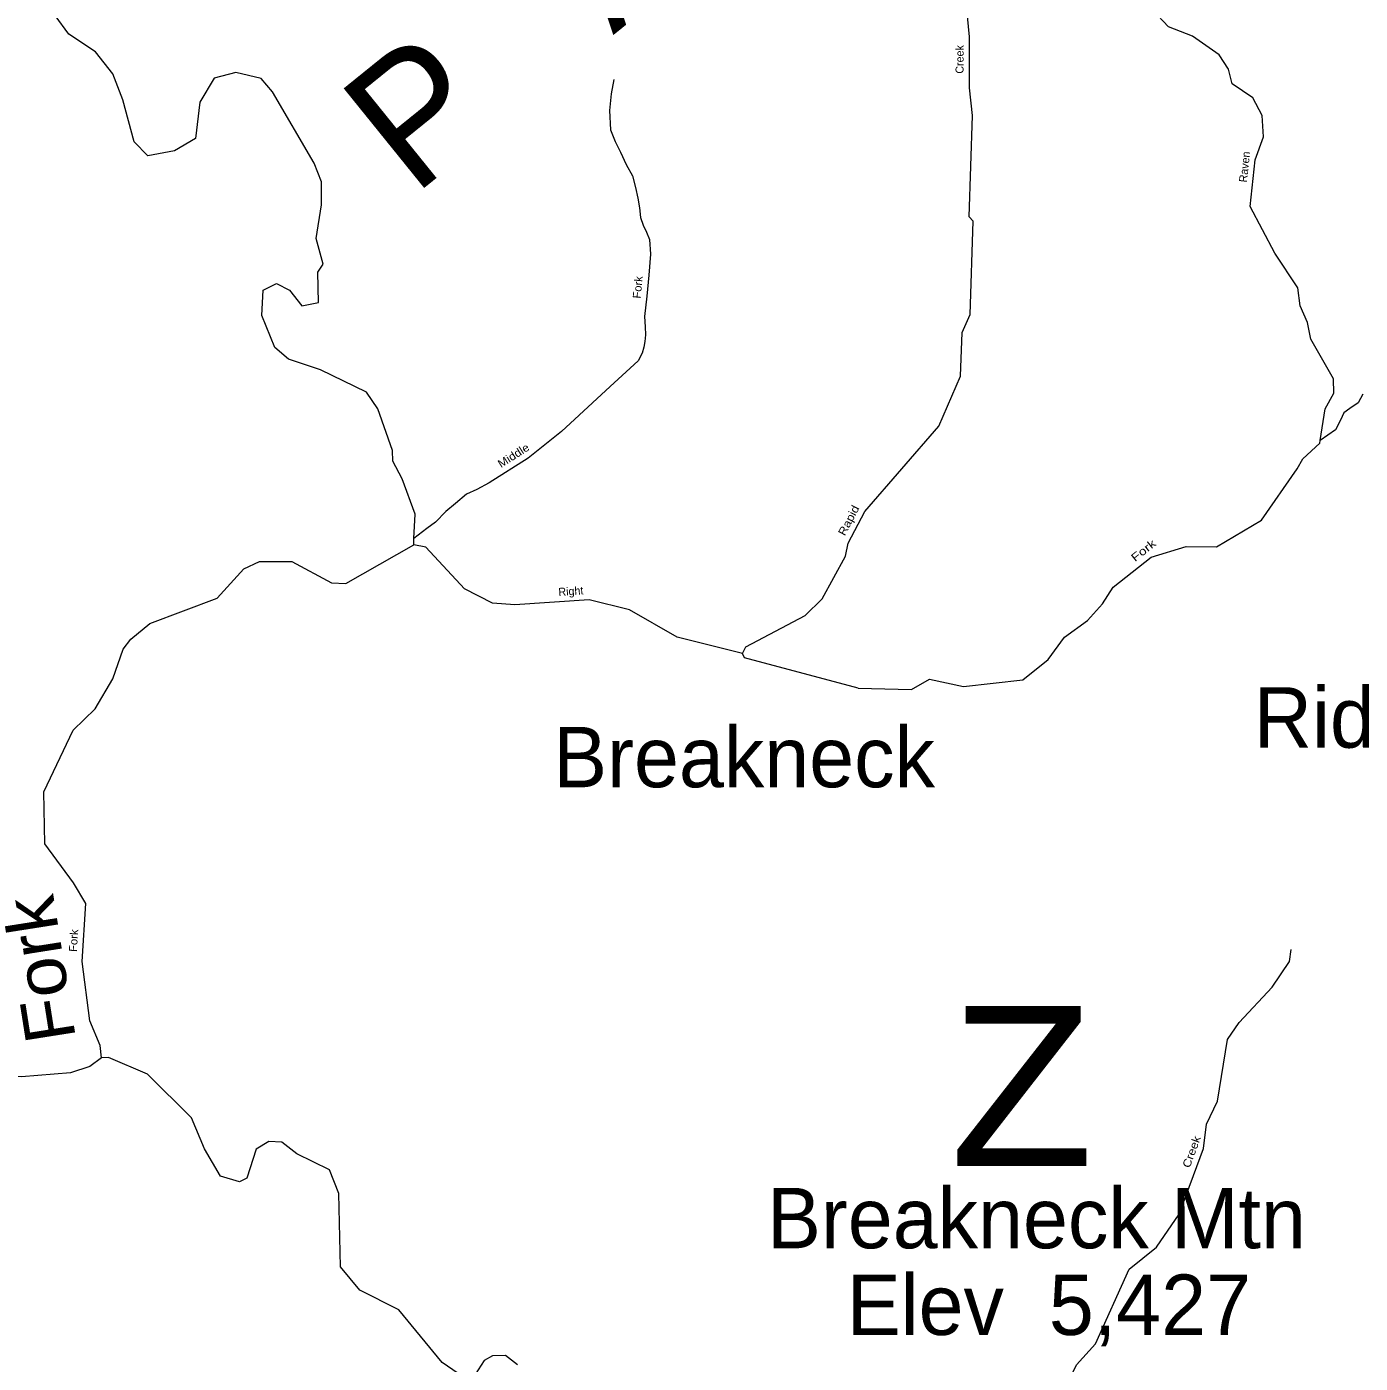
# Model space of a CAD drawing. Extents: x 154950 to 251754, y 173425 to 288846.
# Drawn here: x 222773 to 226106, y 216429 to 219769 of the extents above; entities that cross this region are included whole.
import ezdxf
from ezdxf.enums import TextEntityAlignment as Align

# ---------------------------------------------------------------- set-up
doc = ezdxf.new("R2010")
doc.units = 0
doc.header["$LTSCALE"] = 48
doc.linetypes.add('DASH_DOUBLE_DOT', pattern=[9.2, 5, -1.2, 0.3, -1.2, 0.3, -1.2])
for name, color, linetype in [('21', 7, 'Continuous'), ('46', 7, 'Continuous'), ('53', 7, 'Continuous'), ('57', 7, 'Continuous')]:
    doc.layers.add(name, color=color, linetype=linetype)
doc.layers.add('59', color=7, linetype='DASH_DOUBLE_DOT', lineweight=13)

msp = doc.modelspace()

# ---------------------------------------------------------------- linework, layer by layer
at = {"layer": '59', "linetype": 'Continuous'}
msp.add_line((223740.12, 218474.31), (223740.81, 218490.31), dxfattribs=at)
for points in [[(224867.28, 218557.91), (225052.97, 218771.19), (225106.52, 218896.12), (225111.12, 219005.03), (225130.83, 219049.64), (225138.17, 219283.48), (225128.44, 219293.7), (225136.55, 219547.53), (225129.31, 219616.67), (225129.58, 219743.67), (225122.33, 219812.81), (225115.16, 219822.95), (225086.59, 219989.53), (225079.59, 220124.66), (225085.91, 220274.53)], [(223740.81, 218490.31), (223743.45, 218551.27), (223711.64, 218638.89), (223688.16, 218683.36), (223686.81, 218710.39), (223650.64, 218814.09), (223621.97, 218855.66), (223507.45, 218911.95), (223427.3, 218938.55), (223393, 218967.22), (223360.84, 219047.86), (223363.59, 219110.8), (223397.36, 219127.12), (223429.72, 219110.5), (223461, 219071.86), (223502.06, 219080.05), (223500.31, 219156.08), (223513.89, 219175.81), (223496.31, 219240.17), (223510.09, 219323.89), (223510.11, 219381.89), (223491.78, 219428.25), (223387.66, 219606.31), (223358.64, 219639.89), (223295.75, 219655.16), (223241.7, 219640.22), (223206.08, 219580.94), (223194.52, 219490.16), (223142.34, 219459.2), (223075.72, 219446.53), (223041.61, 219481.2), (223013.14, 219586.78), (222987.97, 219651.27), (222944.64, 219706.12), (222877.91, 219750.45), (222844.39, 219797.12)], [(226005.48, 218735.22), (226018.12, 218814), (226040.11, 218853.55), (226039.08, 218889.56), (225982.3, 218988.7), (225973.88, 219029.88), (225955.27, 219071.25), (225949.53, 219116.36), (225892.2, 219203.48), (225831.02, 219319.72), (225843.58, 219436.45), (225863.8, 219494.06), (225860.97, 219547.12), (225837.42, 219591.58), (225785.5, 219626.61), (225776.91, 219662.8), (225753.02, 219699.25), (225686.3, 219745.58), (225626.27, 219768.78), (225587.41, 219810.56)], [(224240.55, 219637.66), (224233.62, 219601.19), (224229.59, 219559.73), (224232.03, 219511.31), (224243.81, 219482.12), (224256.89, 219455.3), (224271.09, 219424.8), (224287.19, 219396.64), (224294.67, 219367.61), (224300.41, 219341.09), (224304.38, 219316.47), (224307.16, 219292.5), (224313.78, 219273.28), (224321.7, 219255.84), (224329.59, 219237.81), (224331.88, 219201.02), (224328.02, 219147.92), (224322.95, 219095.5), (224317.34, 219044.94), (224318.81, 219019.19), (224319.91, 218999.56), (224318.03, 218982.5), (224315.03, 218967.94), (224310.78, 218953.41), (224301.45, 218934.19), (224231.53, 218870.14), (224109.42, 218757.28), (224025.92, 218691.31), (223929.08, 218629.48), (223898.38, 218612.91), (223872.16, 218601.05), (223844.27, 218577.62), (223820.8, 218557.72), (223794.64, 218531.17), (223773.16, 218514.86), (223740.81, 218490.31)], [(226112.5, 218850.53), (226100.83, 218829.52), (226079.58, 218814.91), (226064.59, 218804.39), (226056.06, 218785.72), (226044.31, 218761.64), (226005.48, 218735.22)], [(224850.62, 218116.22), (224984.55, 218112.56), (225028.88, 218138.69), (225114.52, 218119.98), (225262.66, 218137.03), (225325.8, 218187.77), (225366.3, 218243.95), (225423.92, 218284.83), (225461.27, 218327.08), (225488.47, 218368.53), (225583.14, 218443.66), (225670.66, 218469.91), (225746.89, 218469.39), (225858.98, 218536.16), (225948.28, 218664.38), (225962.03, 218689.09), (226004.38, 218728.27), (226005.48, 218735.22)], [(224562.03, 218202.97), (224570.42, 218219.81), (224718.67, 218297.86), (224761.17, 218339.02), (224819.19, 218445.84), (224825.72, 218478.72), (224867.28, 218557.91)], [(224850.62, 218116.22), (224566.69, 218191.88), (224562.03, 218202.97)], [(225288.16, 216222.53), (225316.41, 216278.97), (225332.31, 216293.66), (225396.33, 216425.38), (225444.23, 216477.42), (225528.38, 216663.75), (225596.81, 216719.38), (225653.61, 216801.25), (225713.97, 216966.03), (225721.62, 217026.89), (225749.45, 217084.34), (225773.75, 217237.84), (225803.47, 217280.25), (225885.98, 217368.61), (225929.39, 217432.75), (225933.17, 217462.69)], [(222959.97, 217191.88), (222931.03, 217170.44), (222882.09, 217154.42), (222759.66, 217144.86), (222691.27, 217150.2), (222491.69, 217237.19), (222457.17, 217261.88)]]:
    msp.add_lwpolyline(points, dxfattribs=at)
at = {"layer": '59'}
for points in [[(222959.97, 217191.88), (222956.22, 217222.95), (222930.94, 217284.44), (222911.95, 217432.83), (222920.78, 217577.64), (222889.98, 217629.25), (222818, 217726.69), (222816.02, 217856.72), (222888.78, 218011.27), (222944.45, 218064.17), (222988.39, 218139.28), (223014.5, 218213.77), (223033.36, 218238.38), (223080.83, 218277.44), (223248.84, 218341.11), (223315.56, 218414.78), (223354.48, 218432.98), (223435.8, 218432.38), (223535.16, 218379.41), (223570.69, 218377.69), (223740.12, 218474.31)], [(224562.03, 218202.97), (224398.59, 218243.22), (224279.56, 218311.58), (224178.94, 218336.59), (223992.89, 218324.3), (223937.14, 218328.39), (223867.56, 218364.78), (223770.38, 218468.72), (223740.12, 218474.31)], [(223850.94, 216403.14), (223811.42, 216430.94), (223702.8, 216562.09), (223605.78, 216612.02), (223557.52, 216669.98), (223552.77, 216853.08), (223529.91, 216912.52), (223447.77, 216952.16), (223410.89, 216981.89), (223377.94, 216983.55), (223346.62, 216964.17), (223323.11, 216891.66), (223304.92, 216882.02), (223257.22, 216896.95), (223217, 216964.75), (223184.73, 217042.39), (223075.09, 217151.56), (222977.8, 217193.52), (222959.97, 217191.88)], [(223999.31, 216425.19), (223969.84, 216448.77), (223936.75, 216447.44), (223915.92, 216435.86), (223894.03, 216401.3)]]:
    msp.add_lwpolyline(points, dxfattribs=at)

# ---------------------------------------------------------------- texts
at = {"layer": '21'}
for s, rotation, p in [('Creek', 89.88, (225114.46, 219687.5)), ('Raven', 83.858, (225826.49, 219417.84)), ('Right', 3.781, (224133.63, 218348.63))]:
    msp.add_text(s, height=20, rotation=rotation, dxfattribs=at).set_placement(p, align=Align.CENTER)
for s, rotation, width, p in [('Fork', 84.484, 1.05, (224309.97, 219117.08)), ('Middle', 32.555, 1.1, (223994.92, 218689.31)), ('Rapid', 62.307, 1.15, (224836.12, 218530.82)), ('Fork', 38.433, 1.3, (225570.16, 218452.51)), ('Fork', 86.511, 1.05, (222900.08, 217484.57)), ('Creek', 69.882, 1.15, (225693.59, 216954.01))]:
    msp.add_text(s, height=20, rotation=rotation, dxfattribs=dict(at, width=width)).set_placement(p, align=Align.CENTER)
at = {"layer": '46'}
for s, p in [('Ridge', (226103.23, 217967.38)), ('Breakneck', (224565.85, 217868.46)), ('Breakneck Mtn', (225296.57, 216716.31)), ('Elev  5,427', (225327.7, 216499.7))]:
    msp.add_text(s, height=151, dxfattribs=at).set_placement(p, align=Align.CENTER)
at = {"layer": '46', "width": 1.1}
msp.add_text('Z', height=400, dxfattribs=at).set_placement((225259.58, 216921.99), align=Align.CENTER)
at = {"layer": '53'}
msp.add_text('P   A   R   K ', height=320, rotation=38.941, dxfattribs=at).set_placement((224654.57, 220083.96), align=Align.CENTER)
at = {"layer": '57', "width": 1.1}
msp.add_text('Fork', height=125, rotation=98.971, dxfattribs=at).set_placement((222867.52, 217422.52), align=Align.CENTER)

doc.saveas('drawing.dxf')
